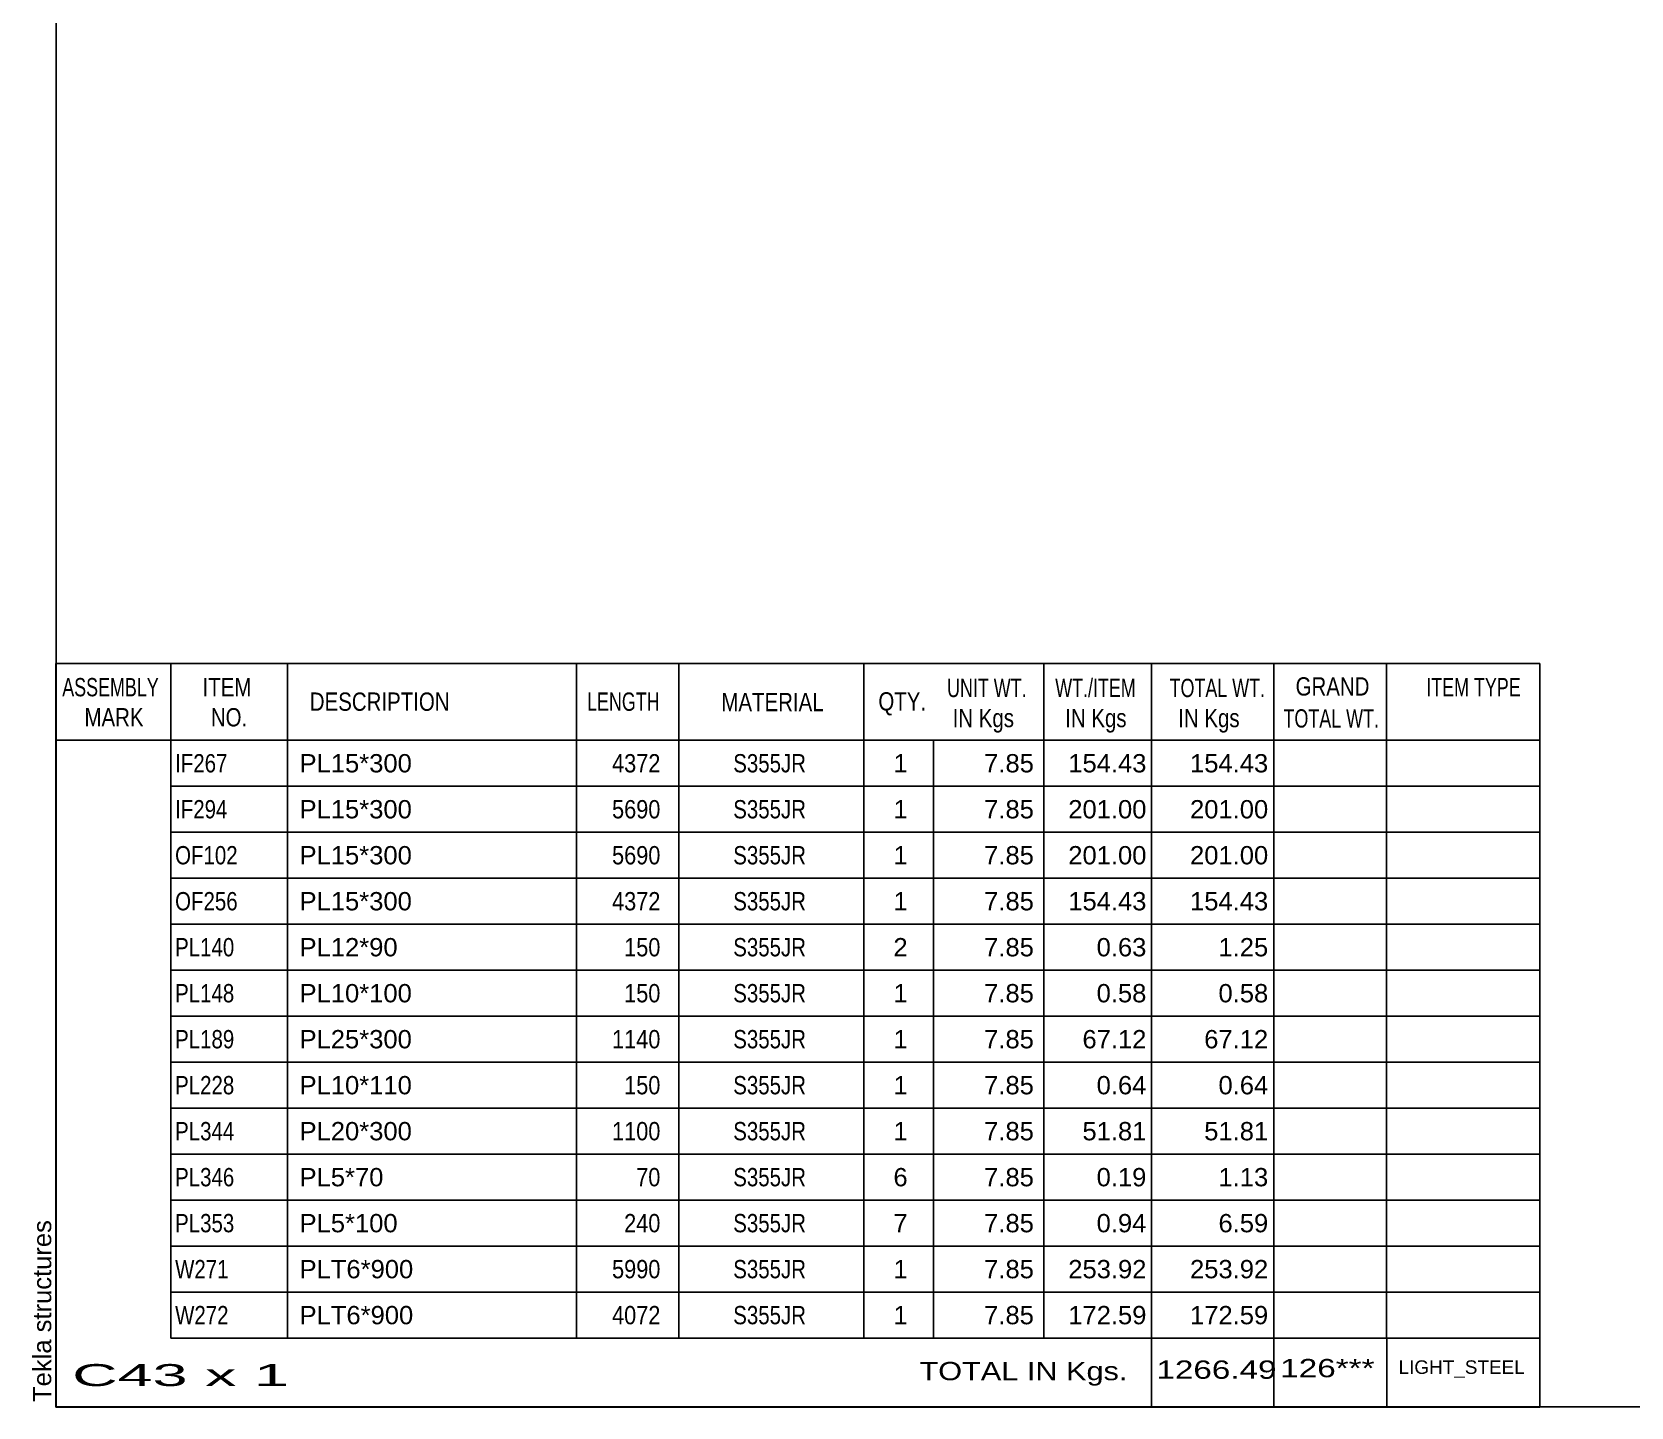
# Model space of a CAD drawing. Header units: millimetres. Extents: x -234 to 178, y -170 to 117.
# Drawn here: x -234.1 to -67.2, y -169.9 to -26.4 of the extents above; entities that cross this region are included whole.
import ezdxf

# ---------------------------------------------------------------- set-up
doc = ezdxf.new("R2010")
doc.units = ezdxf.units.MM
doc.styles.add('Arial', font='ARIAL.TTF', dxfattribs={"height": 0.2})

# ---------------------------------------------------------------- blocks, each defined once
blk = doc.blocks.new('Unknown-623355742-1210')
at = {"color": 5, "linetype": 'Continuous'}
for p, q in [((-231.56, 117.15), (-231.56, -169.85)), ((-231.56, -169.85), (178.44, -169.85))]:
    blk.add_line(p, q, dxfattribs=at)
at = {"color": 174, "linetype": 'Continuous', "style": 'Arial'}
blk.add_text('Tekla structures', height=1.9102, rotation=90, dxfattribs=at).set_placement((-232.06, -169.35))
blk = doc.blocks.new('CBS_BOM-623355742-5993')
at = {"color": 7, "linetype": 'Continuous'}
for p, q in [((-231.59, -100.28), (-231.59, -92.28)), ((-231.59, -92.28), (-76.67, -92.28)), ((-219.59, -100.28), (-219.59, -92.28)), ((-207.4, -100.28), (-207.4, -92.28)), ((-177.23, -100.28), (-177.23, -92.28)), ((-166.55, -100.28), (-166.55, -92.28)), ((-147.24, -100.28), (-147.24, -92.28)), ((-128.44, -100.28), (-128.44, -92.28)), ((-117.22, -100.28), (-117.22, -92.28)), ((-104.44, -100.28), (-104.44, -92.28)), ((-92.69, -100.28), (-92.69, -92.28)), ((-76.67, -92.28), (-76.67, -100.27)), ((-231.59, -100.28), (-76.67, -100.28)), ((-231.59, -105.08), (-231.59, -100.28)), ((-219.59, -105.08), (-219.59, -100.28)), ((-207.4, -105.08), (-207.4, -100.28)), ((-177.23, -105.08), (-177.23, -100.28)), ((-166.55, -105.08), (-166.55, -100.28)), ((-147.24, -105.08), (-147.24, -100.28)), ((-139.97, -105.08), (-139.97, -100.28)), ((-128.44, -105.08), (-128.44, -100.28)), ((-117.22, -105.08), (-117.22, -100.28)), ((-104.44, -105.08), (-104.44, -100.28)), ((-92.67, -105.08), (-92.67, -100.28)), ((-76.67, -100.28), (-76.67, -105.08)), ((-231.59, -109.88), (-231.59, -105.08)), ((-219.59, -105.08), (-76.67, -105.08)), ((-219.59, -109.88), (-219.59, -105.08)), ((-207.4, -109.88), (-207.4, -105.08)), ((-177.23, -109.88), (-177.23, -105.08)), ((-166.55, -109.88), (-166.55, -105.08)), ((-147.24, -109.88), (-147.24, -105.08)), ((-139.97, -109.88), (-139.97, -105.08)), ((-128.44, -109.88), (-128.44, -105.08)), ((-117.22, -109.88), (-117.22, -105.08)), ((-104.44, -109.88), (-104.44, -105.08)), ((-92.67, -109.88), (-92.67, -105.08)), ((-76.67, -105.08), (-76.67, -109.88)), ((-231.59, -114.68), (-231.59, -109.88)), ((-219.59, -109.88), (-76.67, -109.88)), ((-219.59, -114.68), (-219.59, -109.88)), ((-207.4, -114.68), (-207.4, -109.88)), ((-177.23, -114.68), (-177.23, -109.88)), ((-166.55, -114.68), (-166.55, -109.88)), ((-147.24, -114.68), (-147.24, -109.88)), ((-139.97, -114.68), (-139.97, -109.88)), ((-128.44, -114.68), (-128.44, -109.88)), ((-117.22, -114.68), (-117.22, -109.88)), ((-104.44, -114.68), (-104.44, -109.88)), ((-92.67, -114.68), (-92.67, -109.88)), ((-76.67, -109.88), (-76.67, -114.68)), ((-231.59, -119.48), (-231.59, -114.68)), ((-219.59, -114.68), (-76.67, -114.68)), ((-219.59, -119.48), (-219.59, -114.68)), ((-207.4, -119.48), (-207.4, -114.68)), ((-177.23, -119.48), (-177.23, -114.68)), ((-166.55, -119.48), (-166.55, -114.68)), ((-147.24, -119.48), (-147.24, -114.68)), ((-139.97, -119.48), (-139.97, -114.68)), ((-128.44, -119.48), (-128.44, -114.68)), ((-117.22, -119.48), (-117.22, -114.68)), ((-104.44, -119.48), (-104.44, -114.68)), ((-92.67, -119.48), (-92.67, -114.68)), ((-76.67, -114.68), (-76.67, -119.48)), ((-231.59, -124.28), (-231.59, -119.48)), ((-219.59, -119.48), (-76.67, -119.48)), ((-219.59, -124.28), (-219.59, -119.48)), ((-207.4, -124.28), (-207.4, -119.48)), ((-177.23, -124.28), (-177.23, -119.48)), ((-166.55, -124.28), (-166.55, -119.48)), ((-147.24, -124.28), (-147.24, -119.48)), ((-139.97, -124.28), (-139.97, -119.48)), ((-128.44, -124.28), (-128.44, -119.48)), ((-117.22, -124.28), (-117.22, -119.48)), ((-104.44, -124.28), (-104.44, -119.48)), ((-92.67, -124.28), (-92.67, -119.48)), ((-76.67, -119.48), (-76.67, -124.28)), ((-231.59, -129.08), (-231.59, -124.28)), ((-219.59, -124.28), (-76.67, -124.28)), ((-219.59, -129.08), (-219.59, -124.28)), ((-207.4, -129.08), (-207.4, -124.28)), ((-177.23, -129.08), (-177.23, -124.28)), ((-166.55, -129.08), (-166.55, -124.28)), ((-147.24, -129.08), (-147.24, -124.28)), ((-139.97, -129.08), (-139.97, -124.28)), ((-128.44, -129.08), (-128.44, -124.28)), ((-117.22, -129.08), (-117.22, -124.28)), ((-104.44, -129.08), (-104.44, -124.28)), ((-92.67, -129.08), (-92.67, -124.28)), ((-76.67, -124.28), (-76.67, -129.08)), ((-231.59, -133.88), (-231.59, -129.08)), ((-219.59, -129.08), (-76.67, -129.08)), ((-219.59, -133.88), (-219.59, -129.08)), ((-207.4, -133.88), (-207.4, -129.08)), ((-177.23, -133.88), (-177.23, -129.08)), ((-166.55, -133.88), (-166.55, -129.08)), ((-147.24, -133.88), (-147.24, -129.08)), ((-139.97, -133.88), (-139.97, -129.08)), ((-128.44, -133.88), (-128.44, -129.08)), ((-117.22, -133.88), (-117.22, -129.08)), ((-104.44, -133.88), (-104.44, -129.08)), ((-92.67, -133.88), (-92.67, -129.08)), ((-76.67, -129.08), (-76.67, -133.88)), ((-231.59, -138.68), (-231.59, -133.88)), ((-219.59, -133.88), (-76.67, -133.88)), ((-219.59, -138.68), (-219.59, -133.88)), ((-207.4, -138.68), (-207.4, -133.88)), ((-177.23, -138.68), (-177.23, -133.88)), ((-166.55, -138.68), (-166.55, -133.88)), ((-147.24, -138.68), (-147.24, -133.88)), ((-139.97, -138.68), (-139.97, -133.88)), ((-128.44, -138.68), (-128.44, -133.88)), ((-117.22, -138.68), (-117.22, -133.88)), ((-104.44, -138.68), (-104.44, -133.88)), ((-92.67, -138.68), (-92.67, -133.88)), ((-76.67, -133.88), (-76.67, -138.68)), ((-231.59, -143.48), (-231.59, -138.68)), ((-219.59, -138.68), (-76.67, -138.68)), ((-219.59, -143.48), (-219.59, -138.68)), ((-207.4, -143.48), (-207.4, -138.68)), ((-177.23, -143.48), (-177.23, -138.68)), ((-166.55, -143.48), (-166.55, -138.68)), ((-147.24, -143.48), (-147.24, -138.68)), ((-139.97, -143.48), (-139.97, -138.68)), ((-128.44, -143.48), (-128.44, -138.68)), ((-117.22, -143.48), (-117.22, -138.68)), ((-104.44, -143.48), (-104.44, -138.68)), ((-92.67, -143.48), (-92.67, -138.68)), ((-76.67, -138.68), (-76.67, -143.48)), ((-231.59, -148.28), (-231.59, -143.48)), ((-219.59, -143.48), (-76.67, -143.48)), ((-219.59, -148.28), (-219.59, -143.48)), ((-207.4, -148.28), (-207.4, -143.48)), ((-177.23, -148.28), (-177.23, -143.48)), ((-166.55, -148.28), (-166.55, -143.48)), ((-147.24, -148.28), (-147.24, -143.48)), ((-139.97, -148.28), (-139.97, -143.48)), ((-128.44, -148.28), (-128.44, -143.48)), ((-117.22, -148.28), (-117.22, -143.48)), ((-104.44, -148.28), (-104.44, -143.48)), ((-92.67, -148.28), (-92.67, -143.48)), ((-76.67, -143.48), (-76.67, -148.28)), ((-231.59, -153.08), (-231.59, -148.28)), ((-219.59, -148.28), (-76.67, -148.28)), ((-219.59, -153.08), (-219.59, -148.28)), ((-207.4, -153.08), (-207.4, -148.28)), ((-177.23, -153.08), (-177.23, -148.28)), ((-166.55, -153.08), (-166.55, -148.28)), ((-147.24, -153.08), (-147.24, -148.28)), ((-139.97, -153.08), (-139.97, -148.28)), ((-128.44, -153.08), (-128.44, -148.28)), ((-117.22, -153.08), (-117.22, -148.28)), ((-104.44, -153.08), (-104.44, -148.28)), ((-92.67, -153.08), (-92.67, -148.28)), ((-76.67, -148.28), (-76.67, -153.08)), ((-231.59, -157.88), (-231.59, -153.08)), ((-219.59, -153.08), (-76.67, -153.08)), ((-219.59, -157.88), (-219.59, -153.08)), ((-207.4, -157.88), (-207.4, -153.08)), ((-177.23, -157.88), (-177.23, -153.08)), ((-166.55, -157.88), (-166.55, -153.08)), ((-147.24, -157.88), (-147.24, -153.08)), ((-139.97, -157.88), (-139.97, -153.08)), ((-128.44, -157.88), (-128.44, -153.08)), ((-117.22, -157.88), (-117.22, -153.08)), ((-104.44, -157.88), (-104.44, -153.08)), ((-92.67, -157.88), (-92.67, -153.08)), ((-76.67, -153.08), (-76.67, -157.88)), ((-231.59, -162.68), (-231.59, -157.88)), ((-219.59, -157.88), (-76.67, -157.88)), ((-219.59, -162.68), (-219.59, -157.88)), ((-207.4, -162.68), (-207.4, -157.88)), ((-177.23, -162.68), (-177.23, -157.88)), ((-166.55, -162.68), (-166.55, -157.88)), ((-147.24, -162.68), (-147.24, -157.88)), ((-139.97, -162.68), (-139.97, -157.88)), ((-128.44, -162.68), (-128.44, -157.88)), ((-117.22, -162.68), (-117.22, -157.88)), ((-104.44, -162.68), (-104.44, -157.88)), ((-92.67, -162.68), (-92.67, -157.88)), ((-76.67, -157.88), (-76.67, -162.68)), ((-231.59, -169.88), (-231.59, -162.7)), ((-219.59, -162.68), (-76.67, -162.68)), ((-117.22, -169.88), (-117.22, -162.7)), ((-104.44, -169.88), (-104.44, -162.7)), ((-92.63, -169.88), (-92.63, -162.7)), ((-76.67, -162.68), (-76.67, -169.88)), ((-231.59, -169.88), (-76.67, -169.88))]:
    blk.add_line(p, q, dxfattribs=at)
at = {"color": 3, "linetype": 'Continuous', "style": 'Arial'}
for s, height, width, p in [('ASSEMBLY', 1.91, 0.7, (-230.91, -95.7)), ('ITEM', 1.91, 0.8, (-216.26, -95.7)), ('UNIT WT.', 1.91, 0.7, (-138.55, -95.78)), ('WT./ITEM', 1.91, 0.7, (-127.26, -95.78)), ('TOTAL WT.', 1.91, 0.7, (-115.32, -95.78)), ('GRAND', 1.91, 0.8, (-102.17, -95.62)), ('ITEM TYPE', 1.91, 0.7, (-88.53, -95.7)), ('DESCRIPTION', 1.9102, 0.8, (-205.07, -97.21)), ('LENGTH', 1.91, 0.7, (-176.13, -97.21)), ('MATERIAL', 1.91, 0.8, (-162.11, -97.25)), ('QTY.', 1.91, 0.8, (-145.72, -97.18)), ('MARK', 1.91, 0.8, (-228.59, -98.84)), ('NO.', 1.91, 0.8, (-215.4, -98.84)), ('IN Kgs', 1.91, 0.8, (-137.97, -98.92)), ('IN Kgs', 1.91, 0.8, (-126.22, -98.92)), ('IN Kgs', 1.91, 0.8, (-114.42, -98.92)), ('TOTAL WT.', 1.91, 0.7, (-103.43, -98.96))]:
    blk.add_text(s, height=height, dxfattribs=dict(at, width=width)).set_placement(p)
at = {"color": 7, "linetype": 'Continuous', "style": 'Arial'}
for s, width, p in [('IF267', 0.8, (-219.13, -103.64)), ('4372', 0.85, (-173.52, -103.64)), ('S355JR', 0.8, (-160.87, -103.64)), ('IF294', 0.8, (-219.13, -108.44)), ('5690', 0.85, (-173.52, -108.44)), ('S355JR', 0.8, (-160.87, -108.44)), ('OF102', 0.8, (-219.13, -113.24)), ('5690', 0.85, (-173.52, -113.24)), ('S355JR', 0.8, (-160.87, -113.24)), ('OF256', 0.8, (-219.13, -118.04)), ('4372', 0.85, (-173.52, -118.04)), ('S355JR', 0.8, (-160.87, -118.04)), ('PL140', 0.8, (-219.13, -122.84)), ('150', 0.85, (-172.26, -122.84)), ('S355JR', 0.8, (-160.87, -122.84)), ('PL148', 0.8, (-219.13, -127.64)), ('150', 0.85, (-172.26, -127.64)), ('S355JR', 0.8, (-160.87, -127.64)), ('PL189', 0.8, (-219.13, -132.44)), ('1140', 0.85, (-173.52, -132.44)), ('S355JR', 0.8, (-160.87, -132.44)), ('PL228', 0.8, (-219.13, -137.24)), ('150', 0.85, (-172.26, -137.24)), ('S355JR', 0.8, (-160.87, -137.24)), ('PL344', 0.8, (-219.13, -142.04)), ('1100', 0.85, (-173.52, -142.04)), ('S355JR', 0.8, (-160.87, -142.04)), ('PL346', 0.8, (-219.13, -146.84)), ('70', 0.85, (-171, -146.84)), ('S355JR', 0.8, (-160.87, -146.84)), ('PL353', 0.8, (-219.13, -151.64)), ('240', 0.85, (-172.26, -151.64)), ('S355JR', 0.8, (-160.87, -151.64)), ('W271', 0.8, (-219.13, -156.44)), ('5990', 0.85, (-173.52, -156.44)), ('S355JR', 0.8, (-160.87, -156.44)), ('W272', 0.8, (-219.13, -161.24)), ('4072', 0.85, (-173.52, -161.24)), ('S355JR', 0.8, (-160.87, -161.24))]:
    blk.add_text(s, height=1.91, dxfattribs=dict(at, width=width)).set_placement(p)
for s, p in [('PL15*300', (-206.14, -103.64)), ('1', (-144.15, -103.64)), ('7.85', (-134.68, -103.64)), ('154.43', (-125.9, -103.64)), ('154.43', (-113.19, -103.64)), ('PL15*300', (-206.14, -108.44)), ('1', (-144.15, -108.44)), ('7.85', (-134.68, -108.44)), ('201.00', (-125.9, -108.44)), ('201.00', (-113.19, -108.44)), ('PL15*300', (-206.14, -113.24)), ('1', (-144.15, -113.24)), ('7.85', (-134.68, -113.24)), ('201.00', (-125.9, -113.24)), ('201.00', (-113.19, -113.24)), ('PL15*300', (-206.14, -118.04)), ('1', (-144.15, -118.04)), ('7.85', (-134.68, -118.04)), ('154.43', (-125.9, -118.04)), ('154.43', (-113.19, -118.04)), ('PL12*90', (-206.14, -122.84)), ('2', (-144.15, -122.84)), ('7.85', (-134.68, -122.84)), ('0.63', (-122.94, -122.84)), ('1.25', (-110.22, -122.84)), ('PL10*100', (-206.14, -127.64)), ('1', (-144.15, -127.64)), ('7.85', (-134.68, -127.64)), ('0.58', (-122.94, -127.64)), ('0.58', (-110.22, -127.64)), ('PL25*300', (-206.14, -132.44)), ('1', (-144.15, -132.44)), ('7.85', (-134.68, -132.44)), ('67.12', (-124.42, -132.44)), ('67.12', (-111.71, -132.44)), ('PL10*110', (-206.14, -137.24)), ('1', (-144.15, -137.24)), ('7.85', (-134.68, -137.24)), ('0.64', (-122.94, -137.24)), ('0.64', (-110.22, -137.24)), ('PL20*300', (-206.14, -142.04)), ('1', (-144.15, -142.04)), ('7.85', (-134.68, -142.04)), ('51.81', (-124.42, -142.04)), ('51.81', (-111.71, -142.04)), ('PL5*70', (-206.14, -146.84)), ('6', (-144.15, -146.84)), ('7.85', (-134.68, -146.84)), ('0.19', (-122.94, -146.84)), ('1.13', (-110.22, -146.84)), ('PL5*100', (-206.14, -151.64)), ('7', (-144.15, -151.64)), ('7.85', (-134.68, -151.64)), ('0.94', (-122.94, -151.64)), ('6.59', (-110.22, -151.64)), ('PLT6*900', (-206.14, -156.44)), ('1', (-144.15, -156.44)), ('7.85', (-134.68, -156.44)), ('253.92', (-125.9, -156.44)), ('253.92', (-113.19, -156.44)), ('PLT6*900', (-206.14, -161.24)), ('1', (-144.15, -161.24)), ('7.85', (-134.68, -161.24)), ('172.59', (-125.9, -161.24)), ('172.59', (-113.19, -161.24))]:
    blk.add_text(s, height=1.91, dxfattribs=at).set_placement(p)
at = {"color": 6, "linetype": 'Continuous', "style": 'Arial'}
for s, height, width, p in [('TOTAL IN Kgs.', 1.9102, 1.2, (-141.43, -167.08)), ('1266.49', 1.91, 1.3, (-116.7, -166.93)), ('126***', 1.91, 1.3, (-103.77, -166.77)), ('C43 x 1', 2.292, 2.05, (-229.87, -167.69))]:
    blk.add_text(s, height=height, dxfattribs=dict(at, width=width)).set_placement(p)
blk.add_text('LIGHT_STEEL', height=1.4135, dxfattribs=at).set_placement((-91.42, -166.42))

msp = doc.modelspace()

# ---------------------------------------------------------------- block references
for name in ['Unknown-623355742-1210', 'CBS_BOM-623355742-5993']:
    msp.add_blockref(name, (0, 0))

doc.saveas('drawing.dxf')
